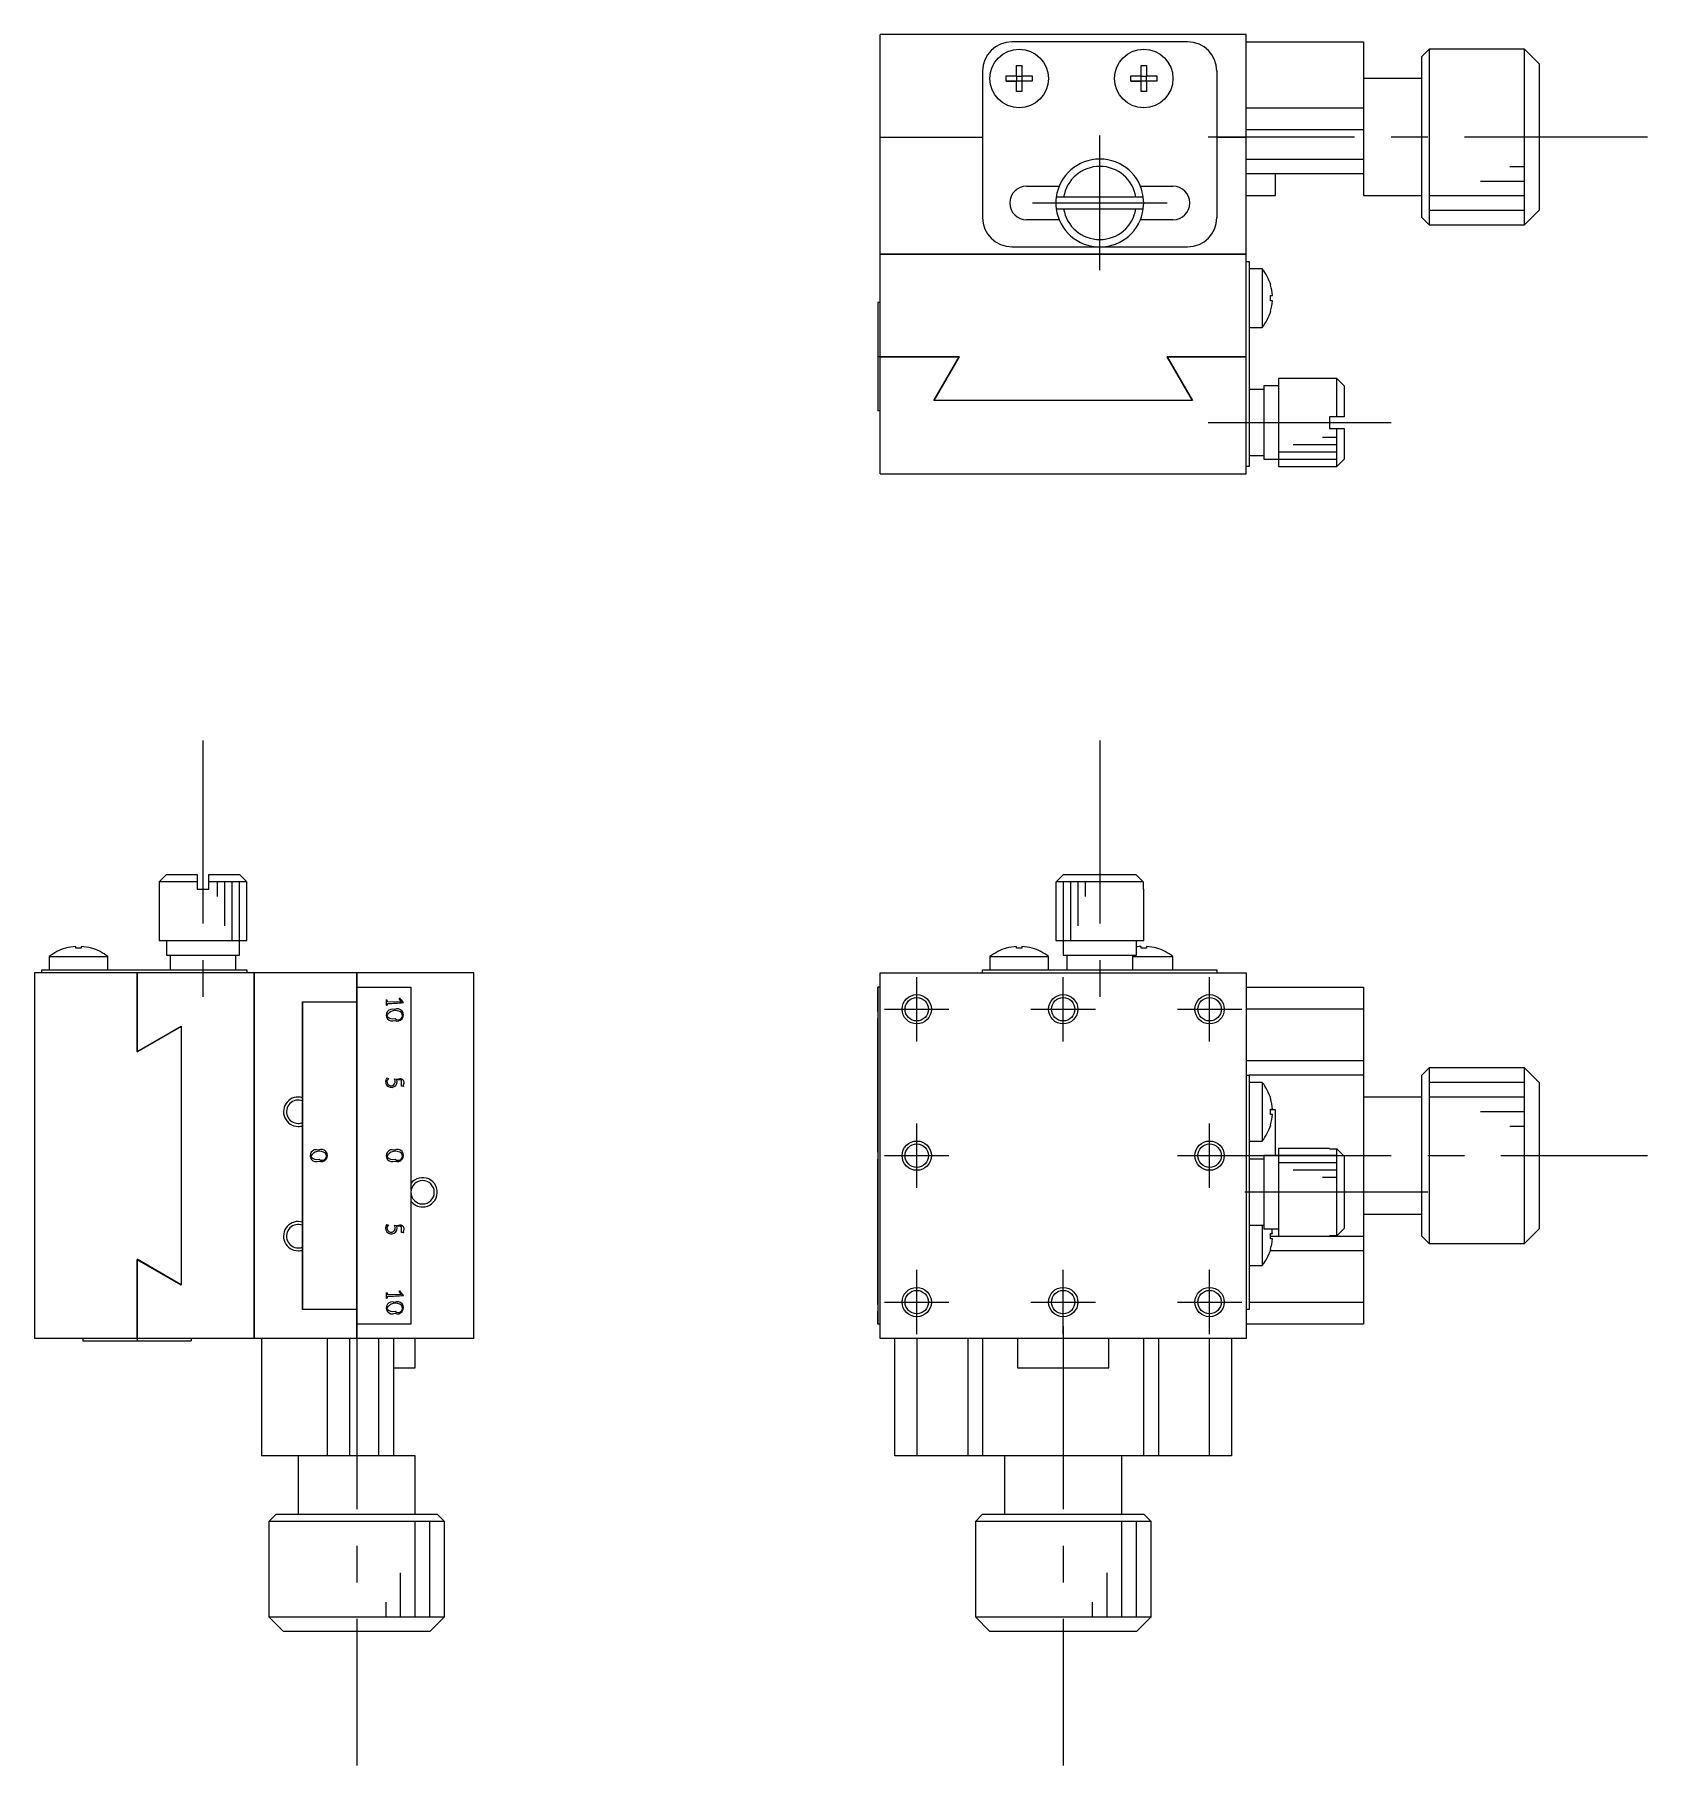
# Model space of a CAD drawing. Extents: x 68 to 353, y 5 to 211.
# Drawn here: x 119.9 to 230.1, y 93.1 to 211.3 of the extents above; entities that cross this region are included whole.
import ezdxf

# ---------------------------------------------------------------- set-up
doc = ezdxf.new("R2010")
doc.units = 0
doc.header["$LTSCALE"] = 10
doc.linetypes.add('CENTER', pattern=[2, 1.25, -0.25, 0.25, -0.25])
doc.layers.get('0').update_dxf_attribs({"linetype": 'CONTINUOUS'})
doc.layers.add('CENTER', color=1, linetype='CENTER')

msp = doc.modelspace()

# ---------------------------------------------------------------- linework, layer by layer
at = {"color": 7, "linetype": 'CONTINUOUS'}
for p, q in [((177.697183, 204.29035), (177.697183, 211.29035)), ((202.697184, 211.29035), (177.697183, 211.29035)), ((198.697183, 210.79035), (186.697183, 210.79035)), ((202.697184, 204.29035), (202.697184, 211.29035)), ((202.697184, 210.790352), (210.697184, 210.790352)), ((210.697184, 210.790352), (210.697184, 206.290351)), ((215.197184, 210.290351), (214.697184, 209.790351)), ((214.697184, 198.790351), (214.697184, 209.790351)), ((215.197184, 210.290351), (215.197184, 198.290351)), ((221.697184, 210.290351), (215.197184, 210.290351)), ((221.697184, 198.290351), (221.697184, 210.290351)), ((222.697184, 209.290351), (221.697184, 210.290351)), ((222.697184, 209.290351), (222.697184, 199.290351)), ((184.697183, 208.79035), (184.697183, 198.79035)), ((186.310822, 208.47035), (187.017183, 208.47035)), ((186.310822, 208.11035), (186.310822, 208.47035)), ((187.017183, 208.11035), (186.310822, 208.11035)), ((186.310822, 208.11035), (187.017183, 208.11035)), ((187.017183, 209.176712), (187.377183, 209.176712)), ((187.017183, 208.47035), (187.017183, 209.176712)), ((187.027555, 208.459978), (187.017183, 208.47035)), ((187.027555, 208.120722), (187.017183, 208.11035)), ((187.017183, 207.403989), (187.017183, 208.11035)), ((187.027555, 208.459978), (187.366811, 208.459978)), ((187.027555, 208.120722), (187.027555, 208.459978)), ((187.366811, 208.120722), (187.027555, 208.120722)), ((187.366811, 208.459978), (187.377183, 208.47035)), ((187.366811, 208.459978), (187.366811, 208.120722)), ((187.366811, 208.120722), (187.377183, 208.11035)), ((187.377183, 209.176712), (187.377183, 208.47035)), ((187.377183, 208.47035), (188.083545, 208.47035)), ((187.377183, 208.11035), (187.377183, 207.403989)), ((188.083545, 208.11035), (187.377183, 208.11035)), ((188.083545, 208.11035), (187.377183, 208.11035)), ((188.083545, 208.47035), (188.083545, 208.11035)), ((194.810822, 208.47035), (195.517183, 208.47035)), ((194.810822, 208.11035), (194.810822, 208.47035)), ((195.517183, 208.11035), (194.810822, 208.11035)), ((194.810822, 208.11035), (195.517183, 208.11035)), ((195.517183, 209.176712), (195.877183, 209.176712)), ((195.517183, 208.47035), (195.517183, 209.176712)), ((195.527555, 208.459978), (195.517183, 208.47035)), ((195.527555, 208.120722), (195.517183, 208.11035)), ((195.517183, 207.403989), (195.517183, 208.11035)), ((195.527555, 208.459978), (195.866811, 208.459978)), ((195.527555, 208.120722), (195.527555, 208.459978)), ((195.866811, 208.120722), (195.527555, 208.120722)), ((195.866811, 208.459978), (195.877183, 208.47035)), ((195.866811, 208.459978), (195.866811, 208.120722)), ((195.866811, 208.120722), (195.877183, 208.11035)), ((195.877183, 209.176712), (195.877183, 208.47035)), ((195.877183, 208.47035), (196.583545, 208.47035)), ((195.877183, 208.11035), (195.877183, 207.403989)), ((196.583545, 208.11035), (195.877183, 208.11035)), ((196.583545, 208.11035), (195.877183, 208.11035)), ((196.583545, 208.47035), (196.583545, 208.11035)), ((200.697183, 208.79035), (200.697183, 198.79035)), ((214.697184, 208.290351), (210.697184, 208.290351)), ((187.377183, 207.403989), (187.017183, 207.403989)), ((195.877183, 207.403989), (195.517183, 207.403989)), ((202.697184, 206.290351), (210.697184, 206.290351)), ((210.697184, 206.290351), (210.697184, 204.790351)), ((210.697184, 204.790351), (202.697184, 204.790351)), ((210.697184, 204.790351), (210.697184, 202.790352)), ((177.697182, 196.29035), (177.697182, 204.29035)), ((177.697182, 204.29035), (184.697183, 204.29035)), ((177.697183, 204.29035), (184.697183, 204.29035)), ((200.697183, 204.29035), (202.697182, 204.29035)), ((200.697183, 204.29035), (202.697184, 204.29035)), ((202.697182, 196.29035), (202.697182, 204.29035)), ((202.697184, 202.790352), (210.697184, 202.790352)), ((210.697184, 202.790352), (210.697184, 201.790352)), ((210.697184, 201.790352), (202.697184, 201.790352)), ((204.697184, 200.290351), (204.697184, 201.790352)), ((210.697184, 201.790352), (210.697184, 200.290351)), ((187.697183, 200.94035), (189.926352, 200.94035)), ((190.22939, 200.19035), (189.723968, 200.19035)), ((195.164975, 200.19035), (190.22939, 200.19035)), ((195.670396, 200.19035), (195.164975, 200.19035)), ((195.468012, 200.94035), (197.697183, 200.94035)), ((202.697184, 200.290351), (204.697184, 200.290351)), ((210.697184, 200.290351), (214.697184, 200.290351)), ((189.926352, 198.64035), (187.697183, 198.64035)), ((189.723968, 199.39035), (190.22939, 199.39035)), ((190.22939, 199.39035), (195.164975, 199.39035)), ((195.164975, 199.39035), (195.670396, 199.39035)), ((197.697183, 198.64035), (195.468012, 198.64035)), ((214.697184, 198.790351), (215.197184, 198.290351)), ((221.697184, 198.290351), (222.697184, 199.290351)), ((215.197184, 198.290351), (221.697184, 198.290351)), ((177.697181, 189.29035), (177.697181, 196.29035)), ((202.697182, 196.29035), (177.697181, 196.29035)), ((177.697182, 196.29035), (202.697182, 196.29035)), ((186.697183, 196.79035), (192.697182, 196.79035)), ((192.697182, 196.79035), (198.697183, 196.79035)), ((202.697182, 189.29035), (202.697182, 196.29035)), ((202.697181, 195.79035), (202.897181, 195.79035)), ((202.897181, 195.79035), (202.897181, 193.79035)), ((203.795181, 195.29035), (202.897182, 195.29035)), ((203.795181, 195.29035), (203.795181, 191.29035)), ((204.366704, 194.176712), (204.371326, 194.178966)), ((177.697181, 192.99035), (177.547181, 192.99035)), ((177.547181, 192.99035), (177.547181, 189.29035)), ((202.897181, 193.79035), (202.897181, 183.79035)), ((204.366704, 193.47035), (204.487041, 193.47035)), ((204.366704, 193.11035), (204.366704, 193.47035)), ((204.487041, 193.11035), (204.366704, 193.11035)), ((204.371326, 192.401734), (204.366704, 192.403989)), ((202.897182, 191.29035), (203.795181, 191.29035)), ((177.547181, 189.29035), (177.547181, 185.59035)), ((177.697181, 189.29035), (177.547181, 189.29035)), ((177.697181, 181.29035), (177.697181, 189.29035)), ((177.697181, 189.29035), (183.087181, 189.29035)), ((183.087181, 189.29035), (177.697181, 189.29035)), ((181.35513, 186.29035), (183.087181, 189.29035)), ((181.383996, 186.29035), (183.116047, 189.29035)), ((183.116047, 189.29035), (183.087181, 189.29035)), ((197.278312, 189.29035), (199.010362, 186.29035)), ((197.307181, 189.29035), (197.278312, 189.29035)), ((197.307181, 189.29035), (199.039232, 186.29035)), ((197.307181, 189.29035), (202.697181, 189.29035)), ((202.697182, 189.29035), (197.307181, 189.29035)), ((202.697181, 181.29035), (202.697181, 189.29035)), ((203.897182, 187.04035), (202.897182, 187.04035)), ((203.897182, 187.29035), (203.897182, 182.29035)), ((204.897182, 187.29035), (203.897182, 187.29035)), ((204.897182, 187.79035), (204.897182, 181.79035)), ((208.897182, 187.79035), (204.897182, 187.79035)), ((208.897182, 185.19035), (208.897182, 187.79035)), ((209.397182, 187.29035), (208.897182, 187.79035)), ((209.397182, 187.29035), (209.397182, 185.19035)), ((181.383996, 186.29035), (181.35513, 186.29035)), ((199.010362, 186.29035), (181.383996, 186.29035)), ((199.010362, 186.29035), (181.383996, 186.29035)), ((199.039232, 186.29035), (199.010362, 186.29035)), ((177.697181, 185.59035), (177.547181, 185.59035)), ((208.897182, 185.19035), (208.397182, 185.19035)), ((208.397182, 185.19035), (208.397182, 184.39035)), ((209.397182, 185.19035), (208.897182, 185.19035)), ((202.897181, 183.79035), (202.897181, 181.79035)), ((208.397182, 184.39035), (208.897182, 184.39035)), ((208.897182, 181.79035), (208.897182, 184.39035)), ((208.897182, 184.39035), (209.397182, 184.39035)), ((209.397182, 184.39035), (209.397182, 182.29035)), ((202.897182, 182.54035), (203.897182, 182.54035)), ((203.897182, 182.29035), (204.897182, 182.29035)), ((208.897182, 181.79035), (209.397182, 182.29035)), ((177.697181, 181.29035), (202.697181, 181.29035)), ((202.897181, 181.79035), (202.697181, 181.79035)), ((204.897182, 181.79035), (208.897182, 181.79035)), ((128.946979, 153.912185), (128.446979, 153.412185)), ((128.946979, 153.912185), (131.046979, 153.912185)), ((131.046979, 153.912185), (131.046979, 153.412185)), ((131.846979, 153.912185), (133.946979, 153.912185)), ((131.846979, 153.412185), (131.846979, 153.912185)), ((134.446979, 153.412185), (133.946979, 153.912185)), ((189.723968, 153.412185), (190.22939, 153.912185)), ((190.22939, 153.912185), (195.164975, 153.912185)), ((195.164975, 153.912185), (195.670396, 153.412185)), ((131.046979, 153.412185), (128.446979, 153.412185)), ((128.446979, 153.412185), (128.446979, 149.412185)), ((131.046979, 153.412185), (131.046979, 152.912185)), ((131.046979, 152.912185), (131.846979, 152.912185)), ((134.446979, 153.412185), (131.846979, 153.412185)), ((131.846979, 152.912185), (131.846979, 153.412185)), ((134.446979, 149.412185), (134.446979, 153.412185)), ((189.697182, 152.912185), (189.723968, 152.912185)), ((189.697182, 152.912185), (189.697182, 149.412185)), ((195.670396, 153.412185), (189.723968, 153.412185)), ((189.723968, 152.912185), (189.723968, 153.412185)), ((195.670396, 153.412185), (195.670396, 152.912185)), ((195.670396, 152.912185), (195.697182, 152.912185)), ((195.697182, 149.412185), (195.697182, 152.912185)), ((122.766979, 148.881706), (122.766979, 149.002044)), ((123.126979, 149.002044), (123.126979, 148.881706)), ((128.446979, 149.412185), (134.446979, 149.412185)), ((128.946979, 149.412185), (128.946979, 148.412185)), ((133.946979, 148.412185), (133.946979, 149.412185)), ((187.017183, 148.881706), (187.017183, 149.002044)), ((187.377183, 149.002044), (187.377183, 148.881706)), ((189.697182, 149.412185), (195.697182, 149.412185)), ((190.197182, 149.412185), (190.197182, 148.412185)), ((195.197182, 148.412185), (195.197182, 149.412185)), ((195.517183, 148.881706), (195.517183, 149.002044)), ((195.877183, 149.002044), (195.877183, 148.881706)), ((120.946979, 148.310184), (124.946979, 148.310184)), ((120.946979, 148.310184), (120.946979, 147.412185)), ((122.060618, 148.881706), (122.058363, 148.886329)), ((123.126979, 148.881706), (122.766979, 148.881706)), ((123.835595, 148.886329), (123.83334, 148.881706)), ((124.946979, 147.412185), (124.946979, 148.310184)), ((128.946979, 148.412185), (133.946979, 148.412185)), ((129.196979, 148.412185), (129.196979, 147.412185)), ((133.696979, 147.412185), (133.696979, 148.412185)), ((185.197183, 148.310184), (189.197183, 148.310184)), ((185.197183, 148.310184), (185.197183, 147.412185)), ((186.310822, 148.881706), (186.308567, 148.886329)), ((186.310822, 148.881706), (186.308567, 148.886329)), ((187.377183, 148.881706), (187.017183, 148.881706)), ((188.085799, 148.886329), (188.083545, 148.881706)), ((188.085799, 148.886329), (188.083545, 148.881706)), ((189.197183, 147.412185), (189.197183, 148.310184)), ((190.197182, 148.412185), (195.197182, 148.412185)), ((190.447182, 148.412185), (190.447182, 147.412185)), ((194.947182, 147.412185), (194.947182, 148.412185)), ((194.947182, 148.310184), (197.697183, 148.310184)), ((195.877183, 148.881706), (195.517183, 148.881706)), ((196.585799, 148.886329), (196.583545, 148.881706)), ((196.585799, 148.886329), (196.583545, 148.881706)), ((197.697183, 147.412185), (197.697183, 148.310184)), ((119.946979, 147.212188), (119.946979, 122.212187)), ((126.946979, 147.212188), (119.946979, 147.212188)), ((120.446979, 147.212184), (120.446979, 147.412184)), ((120.446979, 147.412184), (122.446979, 147.412184)), ((122.446979, 147.412184), (132.446979, 147.412184)), ((126.946979, 147.212188), (126.946979, 141.822184)), ((134.946979, 147.212184), (126.946979, 147.212184)), ((126.946979, 141.822184), (126.946979, 147.212184)), ((132.446979, 147.412184), (134.446979, 147.412184)), ((134.446979, 147.412184), (134.446979, 147.212184)), ((134.946979, 147.212185), (134.946979, 122.212184)), ((141.946979, 147.212185), (134.946979, 147.212185)), ((134.946979, 122.212184), (134.946979, 147.212184)), ((149.946979, 147.212185), (141.946979, 147.212185)), ((141.946979, 146.212185), (141.946979, 147.212185)), ((141.946979, 147.212185), (141.946979, 146.212185)), ((149.946979, 122.212185), (149.946979, 147.212185)), ((177.697181, 122.212185), (177.697181, 147.212185)), ((177.697181, 147.212185), (202.697181, 147.212185)), ((184.697183, 147.212184), (184.697183, 147.412184)), ((184.697183, 147.412184), (186.697183, 147.412184)), ((186.697183, 147.412184), (198.697183, 147.412184)), ((198.697183, 147.412184), (200.697183, 147.412184)), ((200.697183, 147.412184), (200.697183, 147.212184)), ((202.697181, 147.212185), (202.697181, 122.212185)), ((141.946979, 145.222185), (141.946979, 146.212185)), ((141.946979, 146.212185), (145.646979, 146.212185)), ((141.946979, 146.212185), (141.946979, 145.222185)), ((144.852132, 145.451542), (144.854037, 145.458936)), ((144.888428, 145.385896), (144.852132, 145.451542)), ((144.854037, 145.458936), (144.85975, 145.466778)), ((144.85975, 145.466778), (144.867255, 145.472827)), ((144.867255, 145.472827), (144.874537, 145.474843)), ((144.874537, 145.474843), (144.882644, 145.473312)), ((144.882644, 145.473312), (144.88904, 145.468719)), ((144.88904, 145.468719), (144.904298, 145.447279)), ((144.904298, 145.447279), (144.927098, 145.40835)), ((145.646979, 146.212185), (145.646979, 123.212185)), ((177.547181, 145.228391), (177.547181, 146.212185)), ((177.547181, 146.212185), (177.547181, 123.212185)), ((177.697181, 146.212185), (177.547181, 146.212185)), ((177.547181, 145.228391), (177.547181, 145.474843)), ((177.547181, 145.474843), (177.547181, 145.211681)), ((202.697184, 146.212187), (210.697184, 146.212187)), ((210.697184, 146.212187), (210.697184, 144.712187)), ((138.246979, 145.212185), (141.946979, 145.212185)), ((138.246979, 124.212185), (138.246979, 145.212185)), ((138.246979, 145.212185), (138.246979, 138.666123)), ((141.946979, 145.212185), (141.946979, 145.222185)), ((141.946979, 145.212185), (141.946979, 144.722185)), ((141.946979, 144.712185), (141.946979, 145.212185)), ((141.946979, 144.722185), (141.946979, 144.712185)), ((141.946979, 144.712185), (141.946979, 144.702185)), ((141.946979, 143.722185), (141.946979, 144.712185)), ((141.946979, 144.702185), (141.946979, 143.722185)), ((143.975657, 145.372678), (144.048249, 145.243626)), ((143.975657, 144.962222), (143.975657, 145.372678)), ((144.016523, 144.982838), (143.975657, 144.962222)), ((144.053729, 145.107314), (144.016523, 144.982838)), ((144.048249, 145.243626), (144.997315, 145.228391)), ((144.997315, 145.228391), (144.888428, 145.385896)), ((144.927098, 145.40835), (144.941301, 145.389501)), ((144.941301, 145.389501), (144.976112, 145.346942)), ((144.976112, 145.346942), (145.040633, 145.271471)), ((145.040633, 145.271471), (145.089623, 145.219429)), ((145.089623, 145.219429), (145.121886, 145.186942)), ((145.121886, 145.186942), (145.136225, 145.170138)), ((177.547181, 145.372678), (177.547181, 145.373573)), ((177.547181, 145.373573), (177.547181, 145.243626)), ((177.547181, 145.228391), (177.547181, 145.372678)), ((177.547181, 145.243626), (177.547181, 145.228391)), ((177.547181, 145.115471), (177.547181, 145.228391)), ((177.547181, 145.222185), (177.547181, 145.228391)), ((177.547181, 145.212185), (177.547181, 145.222185)), ((177.547181, 145.115471), (177.547181, 145.212185)), ((177.547181, 145.211681), (177.547181, 145.170138)), ((177.547181, 145.170138), (177.547181, 145.10772)), ((177.547181, 144.962222), (177.547181, 145.115471)), ((177.547181, 144.712185), (177.547181, 145.115471)), ((177.547181, 145.115462), (177.547181, 144.961647)), ((177.547181, 145.10772), (177.547181, 145.115462)), ((177.547181, 144.961647), (177.547181, 144.962222)), ((177.547181, 144.549974), (177.547181, 144.712185)), ((177.547181, 144.549633), (177.547181, 144.687987)), ((177.547181, 144.687987), (177.547181, 143.949526)), ((210.697184, 144.712187), (202.697184, 144.712187)), ((210.697184, 144.712187), (210.697184, 141.212186)), ((126.946979, 141.822184), (129.946979, 143.554235)), ((126.946979, 141.793317), (129.946979, 143.525368)), ((129.946979, 143.554235), (129.946979, 143.525368)), ((129.946979, 143.525368), (129.946979, 125.899001)), ((129.946979, 143.525368), (129.946979, 125.899001)), ((141.946979, 143.722185), (141.946979, 143.712185)), ((141.946979, 143.712185), (141.946979, 143.722185)), ((141.946979, 143.712185), (141.946979, 143.702185)), ((141.946979, 143.702185), (141.946979, 143.712185)), ((141.946979, 143.702185), (141.946979, 142.812185)), ((141.946979, 142.822185), (141.946979, 143.702185)), ((177.547181, 143.949526), (177.547181, 144.083296)), ((177.547181, 143.722185), (177.547181, 144.083243)), ((177.547181, 143.712185), (177.547181, 143.722185)), ((177.547181, 143.702185), (177.547181, 143.712185)), ((177.547181, 142.822185), (177.547181, 143.702185)), ((141.946979, 142.812185), (141.946979, 142.822185)), ((141.946979, 142.812185), (141.946979, 142.722185)), ((141.946979, 142.802185), (141.946979, 142.812185)), ((141.946979, 142.712185), (141.946979, 142.802185)), ((141.946979, 142.722185), (141.946979, 142.712185)), ((141.946979, 142.712185), (141.946979, 142.702185)), ((141.946979, 141.922185), (141.946979, 142.712185)), ((141.946979, 142.702185), (141.946979, 141.912185)), ((141.946979, 141.912185), (141.946979, 141.922185)), ((141.946979, 141.912185), (141.946979, 141.722185)), ((141.946979, 141.902185), (141.946979, 141.912185)), ((141.946979, 141.712185), (141.946979, 141.902185)), ((177.547181, 142.812185), (177.547181, 142.822185)), ((177.547181, 142.802185), (177.547181, 142.812185)), ((177.547181, 142.712185), (177.547181, 142.802185)), ((177.547181, 141.922185), (177.547181, 142.712185)), ((177.547181, 141.912185), (177.547181, 141.922185)), ((177.547181, 141.902185), (177.547181, 141.912185)), ((177.547181, 141.712185), (177.547181, 141.902185)), ((126.946979, 141.822184), (126.946979, 141.793317)), ((141.946979, 141.722185), (141.946979, 141.712185)), ((141.946979, 141.712185), (141.946979, 141.702185)), ((141.946979, 141.022185), (141.946979, 141.712185)), ((141.946979, 141.702185), (141.946979, 141.012185)), ((141.946979, 141.012185), (141.946979, 141.022185)), ((141.946979, 141.012185), (141.946979, 140.722185)), ((141.946979, 141.002185), (141.946979, 141.012185)), ((141.946979, 140.712185), (141.946979, 141.002185)), ((141.946979, 140.722185), (141.946979, 140.712185)), ((141.946979, 140.712185), (141.946979, 140.702185)), ((141.946979, 140.122185), (141.946979, 140.712185)), ((141.946979, 140.702185), (141.946979, 140.112185)), ((177.547181, 141.022185), (177.547181, 141.712185)), ((177.547181, 141.012185), (177.547181, 141.022185)), ((177.547181, 141.002185), (177.547181, 141.012185)), ((177.547181, 140.712185), (177.547181, 141.002185)), ((177.547181, 140.122185), (177.547181, 140.712185)), ((202.697184, 141.212186), (210.697184, 141.212186)), ((210.697184, 141.212186), (210.697184, 140.212186)), ((215.197184, 140.712187), (214.697184, 140.212187)), ((215.197184, 140.712187), (215.197184, 128.712187)), ((221.697184, 140.712187), (215.197184, 140.712187)), ((221.697184, 128.712187), (221.697184, 140.712187)), ((222.697184, 139.712187), (221.697184, 140.712187)), ((141.946979, 140.112185), (141.946979, 140.122185)), ((141.946979, 140.112185), (141.946979, 139.722185)), ((141.946979, 140.102185), (141.946979, 140.112185)), ((141.946979, 139.712185), (141.946979, 140.102185)), ((141.946979, 139.722185), (141.946979, 139.712185)), ((141.946979, 139.712185), (141.946979, 139.702185)), ((141.946979, 139.222185), (141.946979, 139.712185)), ((141.946979, 139.702185), (141.946979, 139.212185)), ((144.007603, 140.020896), (144.105605, 139.97925)), ((144.53488, 139.94161), (144.537569, 139.95326)), ((144.544739, 139.912932), (144.53488, 139.94161)), ((144.537569, 139.95326), (144.761645, 139.937535)), ((144.907729, 139.883603), (144.675582, 139.899895)), ((144.761645, 139.937535), (144.804634, 139.939747)), ((144.994675, 139.876542), (144.907729, 139.883603)), ((145.000367, 139.874764), (144.994675, 139.876542)), ((145.003591, 139.871792), (145.000367, 139.874764)), ((145.003588, 139.625478), (145.004314, 139.672326)), ((145.005605, 139.554301), (145.003588, 139.625478)), ((145.00695, 139.838552), (145.003591, 139.871792)), ((145.004314, 139.672326), (145.00649, 139.721849)), ((145.011654, 139.46394), (145.005605, 139.554301)), ((145.00649, 139.721849), (145.007675, 139.743947)), ((145.008069, 139.75488), (145.00695, 139.838552)), ((145.007675, 139.743947), (145.008069, 139.75488)), ((177.547181, 140.112185), (177.547181, 140.122185)), ((177.547181, 140.102185), (177.547181, 140.112185)), ((177.547181, 139.937535), (177.547181, 140.102185)), ((177.547181, 140.049152), (177.547181, 139.481864)), ((177.547181, 139.375217), (177.547181, 140.049152)), ((177.547181, 139.95326), (177.547181, 139.955949)), ((177.547181, 139.955949), (177.547181, 139.937535)), ((177.547181, 139.94161), (177.547181, 139.95326)), ((177.547181, 139.937538), (177.547181, 139.94161)), ((177.547181, 139.939747), (177.547181, 139.505165)), ((177.547181, 139.937535), (177.547181, 139.939747)), ((177.547181, 139.912932), (177.547181, 139.937538)), ((177.547181, 139.899895), (177.547181, 139.937535)), ((177.547181, 139.481864), (177.547181, 139.912932)), ((177.547181, 139.899895), (177.547181, 139.375217)), ((177.547181, 139.46394), (177.547181, 139.899895)), ((177.547181, 139.712185), (177.547181, 139.899895)), ((177.547181, 139.481864), (177.547181, 139.712185)), ((202.697181, 140.212184), (202.897181, 140.212184)), ((210.697184, 140.212186), (202.897181, 140.212185)), ((202.897181, 140.212184), (202.897181, 138.212184)), ((203.795181, 139.712184), (202.897182, 139.712184)), ((203.795181, 139.712184), (203.795181, 135.712184)), ((210.697184, 140.212186), (210.697184, 137.834687)), ((214.697184, 129.212187), (214.697184, 140.212187)), ((222.697184, 139.712187), (222.697184, 129.712187)), ((138.246979, 138.666123), (138.246979, 138.453804)), ((138.246979, 138.453804), (138.246979, 136.970564)), ((141.946979, 139.212185), (141.946979, 139.222185)), ((141.946979, 139.212185), (141.946979, 138.722185)), ((141.946979, 139.202185), (141.946979, 139.212185)), ((141.946979, 138.712185), (141.946979, 139.202185)), ((141.946979, 138.722185), (141.946979, 138.712185)), ((141.946979, 138.712185), (141.946979, 138.702185)), ((141.946979, 138.322185), (141.946979, 138.712185)), ((141.946979, 138.702185), (141.946979, 138.312185)), ((145.136225, 139.444224), (145.011654, 139.46394)), ((145.12547, 139.505165), (145.146979, 139.446912)), ((145.146979, 139.446912), (145.136225, 139.444224)), ((145.146979, 139.446912), (145.136225, 139.444224)), ((177.547181, 139.505165), (177.547181, 139.446912)), ((177.547181, 139.222185), (177.547181, 139.481864)), ((177.547181, 139.444224), (177.547181, 139.46394)), ((177.547181, 139.446912), (177.547181, 139.444224)), ((177.547181, 139.212185), (177.547181, 139.222185)), ((177.547181, 139.202185), (177.547181, 139.212185)), ((177.547181, 138.712185), (177.547181, 139.202185)), ((177.547181, 138.322185), (177.547181, 138.712185)), ((204.366704, 138.598545), (204.371326, 138.6008)), ((204.366704, 138.598545), (204.371326, 138.6008)), ((214.697184, 138.712187), (210.697184, 138.712187)), ((141.946979, 138.312185), (141.946979, 138.322185)), ((141.946979, 138.312185), (141.946979, 137.722185)), ((141.946979, 138.302185), (141.946979, 138.312185)), ((141.946979, 137.712185), (141.946979, 138.302185)), ((141.946979, 137.722185), (141.946979, 137.712185)), ((141.946979, 137.712185), (141.946979, 137.702185)), ((141.946979, 137.422185), (141.946979, 137.712185)), ((141.946979, 137.702185), (141.946979, 137.412185)), ((141.946979, 137.412185), (141.946979, 137.422185)), ((141.946979, 137.412185), (141.946979, 136.722185)), ((141.946979, 137.402185), (141.946979, 137.412185)), ((141.946979, 136.712185), (141.946979, 137.402185)), ((177.547181, 138.312185), (177.547181, 138.322185)), ((177.547181, 138.302185), (177.547181, 138.312185)), ((177.547181, 137.712185), (177.547181, 138.302185)), ((177.547181, 137.422185), (177.547181, 137.712185)), ((177.547181, 137.412185), (177.547181, 137.422185)), ((177.547181, 137.402185), (177.547181, 137.412185)), ((177.547181, 136.712185), (177.547181, 137.402185)), ((202.897181, 138.212184), (202.897181, 126.212184)), ((204.366704, 137.892184), (204.487041, 137.892184)), ((204.366704, 137.532184), (204.366704, 137.892184)), ((204.487041, 137.532184), (204.366704, 137.532184)), ((204.697184, 137.834687), (204.369186, 137.834687)), ((204.697184, 134.712185), (204.697184, 137.834687)), ((210.697184, 137.834687), (210.697184, 131.589687)), ((138.246979, 136.970564), (138.246979, 136.758245)), ((138.246979, 136.758245), (138.246979, 130.166123)), ((141.946979, 136.722185), (141.946979, 136.712185)), ((141.946979, 136.712185), (141.946979, 136.702185)), ((141.946979, 136.522185), (141.946979, 136.712185)), ((141.946979, 136.702185), (141.946979, 136.512185)), ((141.946979, 136.512185), (141.946979, 136.522185)), ((141.946979, 136.512185), (141.946979, 135.722185)), ((141.946979, 136.502185), (141.946979, 136.512185)), ((141.946979, 135.712185), (141.946979, 136.502185)), ((177.547181, 136.522185), (177.547181, 136.712185)), ((177.547181, 136.512185), (177.547181, 136.522185)), ((177.547181, 136.502185), (177.547181, 136.512185)), ((177.547181, 135.712185), (177.547181, 136.502185)), ((204.371326, 136.823568), (204.366704, 136.825822)), ((204.371326, 136.823568), (204.366704, 136.825822)), ((141.946979, 135.722185), (141.946979, 135.712185)), ((141.946979, 135.712185), (141.946979, 135.702185)), ((141.946979, 135.622185), (141.946979, 135.712185)), ((141.946979, 135.702185), (141.946979, 135.612185)), ((141.946979, 135.612185), (141.946979, 135.622185)), ((141.946979, 135.612185), (141.946979, 134.722185)), ((141.946979, 135.602185), (141.946979, 135.612185)), ((141.946979, 134.722185), (141.946979, 135.602185)), ((177.547181, 135.622185), (177.547181, 135.712185)), ((177.547181, 135.612185), (177.547181, 135.622185)), ((177.547181, 135.602185), (177.547181, 135.612185)), ((177.547181, 134.943402), (177.547181, 135.602185)), ((177.547181, 134.943061), (177.547181, 135.081415)), ((177.547181, 135.081415), (177.547181, 134.342954)), ((202.897182, 135.712184), (203.795181, 135.712184)), ((204.897182, 135.212185), (204.897182, 129.212185)), ((208.397182, 135.212185), (204.897182, 135.212185)), ((208.397182, 135.212185), (208.397182, 135.185398)), ((208.397182, 135.185398), (208.897182, 135.185398)), ((208.897182, 129.238971), (208.897182, 135.185398)), ((208.897182, 135.185398), (209.397182, 134.679977)), ((141.946979, 134.722185), (141.946979, 134.712185)), ((141.946979, 134.712185), (141.946979, 134.722185)), ((141.946979, 134.712185), (141.946979, 134.702185)), ((141.946979, 134.702185), (141.946979, 134.712185)), ((141.946979, 134.702185), (141.946979, 133.812185)), ((141.946979, 133.822185), (141.946979, 134.702185)), ((141.946979, 133.812185), (141.946979, 133.822185)), ((141.946979, 133.812185), (141.946979, 133.722185)), ((141.946979, 133.802185), (141.946979, 133.812185)), ((141.946979, 133.712185), (141.946979, 133.802185)), ((141.946979, 133.722185), (141.946979, 133.712185)), ((141.946979, 133.712185), (141.946979, 133.702185)), ((141.946979, 132.922185), (141.946979, 133.712185)), ((141.946979, 133.702185), (141.946979, 132.912185)), ((177.547181, 133.822185), (177.547181, 134.476671)), ((177.547181, 134.342954), (177.547181, 134.476604)), ((177.547181, 133.812185), (177.547181, 133.822185)), ((177.547181, 133.802185), (177.547181, 133.812185)), ((177.547181, 133.712185), (177.547181, 133.802185)), ((177.547181, 132.922185), (177.547181, 133.712185)), ((203.897182, 134.462185), (202.897182, 134.462185)), ((203.897182, 134.712185), (203.897182, 129.712185)), ((204.897182, 134.712185), (203.897182, 134.712185)), ((209.397182, 134.679977), (209.397182, 129.744392)), ((141.946979, 132.912185), (141.946979, 132.922185)), ((141.946979, 132.912185), (141.946979, 132.722185)), ((141.946979, 132.902185), (141.946979, 132.912185)), ((141.946979, 132.712185), (141.946979, 132.902185)), ((141.946979, 132.722185), (141.946979, 132.712185)), ((141.946979, 132.712185), (141.946979, 132.702185)), ((141.946979, 132.022185), (141.946979, 132.712185)), ((141.946979, 132.702185), (141.946979, 132.012185)), ((177.547181, 132.912185), (177.547181, 132.922185)), ((177.547181, 132.902185), (177.547181, 132.912185)), ((177.547181, 132.712185), (177.547181, 132.902185)), ((177.547181, 132.022185), (177.547181, 132.712185)), ((141.946979, 132.012185), (141.946979, 132.022185)), ((141.946979, 132.012185), (141.946979, 131.722185)), ((141.946979, 132.002185), (141.946979, 132.012185)), ((141.946979, 131.712185), (141.946979, 132.002185)), ((141.946979, 131.722185), (141.946979, 131.712185)), ((141.946979, 131.712185), (141.946979, 131.702185)), ((141.946979, 131.122185), (141.946979, 131.712185)), ((141.946979, 131.702185), (141.946979, 131.112185)), ((177.547181, 132.012185), (177.547181, 132.022185)), ((177.547181, 132.002185), (177.547181, 132.012185)), ((177.547181, 131.712185), (177.547181, 132.002185)), ((177.547181, 131.122185), (177.547181, 131.712185)), ((210.697184, 131.589687), (210.697184, 129.212188)), ((138.246979, 130.166123), (138.246979, 129.953804)), ((141.946979, 131.112185), (141.946979, 131.122185)), ((141.946979, 131.112185), (141.946979, 130.722185)), ((141.946979, 131.102185), (141.946979, 131.112185)), ((141.946979, 130.712185), (141.946979, 131.102185)), ((141.946979, 130.722185), (141.946979, 130.712185)), ((141.946979, 130.712185), (141.946979, 130.702185)), ((141.946979, 130.222185), (141.946979, 130.712185)), ((141.946979, 130.702185), (141.946979, 130.212185)), ((141.946979, 130.212185), (141.946979, 130.222185)), ((141.946979, 130.212185), (141.946979, 129.722185)), ((141.946979, 130.202185), (141.946979, 130.212185)), ((141.946979, 129.712185), (141.946979, 130.202185)), ((177.547181, 131.112185), (177.547181, 131.122185)), ((177.547181, 131.102185), (177.547181, 131.112185)), ((177.547181, 130.712185), (177.547181, 131.102185)), ((177.547181, 130.222185), (177.547181, 130.712185)), ((177.547181, 130.212185), (177.547181, 130.222185)), ((177.547181, 130.202185), (177.547181, 130.212185)), ((177.547181, 129.937535), (177.547181, 130.202185)), ((210.697184, 130.712187), (214.697184, 130.712187)), ((138.246979, 129.953804), (138.246979, 128.470564)), ((141.946979, 129.722185), (141.946979, 129.712185)), ((141.946979, 129.712185), (141.946979, 129.702185)), ((141.946979, 129.322185), (141.946979, 129.712185)), ((141.946979, 129.702185), (141.946979, 129.312185)), ((141.946979, 129.312185), (141.946979, 129.322185)), ((141.946979, 129.312185), (141.946979, 128.722185)), ((141.946979, 129.302185), (141.946979, 129.312185)), ((141.946979, 128.712185), (141.946979, 129.302185)), ((144.007603, 130.020896), (144.105605, 129.97925)), ((144.53488, 129.94161), (144.537569, 129.95326)), ((144.544739, 129.912932), (144.53488, 129.94161)), ((144.537569, 129.95326), (144.761645, 129.937535)), ((144.907729, 129.883603), (144.675582, 129.899895)), ((144.761645, 129.937535), (144.804634, 129.939747)), ((144.994675, 129.876542), (144.907729, 129.883603)), ((145.000367, 129.874764), (144.994675, 129.876542)), ((145.003591, 129.871792), (145.000367, 129.874764)), ((145.003588, 129.625478), (145.004314, 129.672326)), ((145.005605, 129.554301), (145.003588, 129.625478)), ((145.00695, 129.838552), (145.003591, 129.871792)), ((145.004314, 129.672326), (145.00649, 129.721849)), ((145.011654, 129.46394), (145.005605, 129.554301)), ((145.00649, 129.721849), (145.007675, 129.743947)), ((145.008069, 129.75488), (145.00695, 129.838552)), ((145.007675, 129.743947), (145.008069, 129.75488)), ((145.136225, 129.444224), (145.011654, 129.46394)), ((145.12547, 129.505165), (145.146979, 129.446912)), ((145.146979, 129.446912), (145.136225, 129.444224)), ((145.146979, 129.446912), (145.136225, 129.444224)), ((177.547181, 130.049152), (177.547181, 129.481864)), ((177.547181, 129.375217), (177.547181, 130.049152)), ((177.547181, 129.95326), (177.547181, 129.955949)), ((177.547181, 129.955949), (177.547181, 129.937535)), ((177.547181, 129.94161), (177.547181, 129.95326)), ((177.547181, 129.937538), (177.547181, 129.94161)), ((177.547181, 129.939747), (177.547181, 129.505165)), ((177.547181, 129.937535), (177.547181, 129.939747)), ((177.547181, 129.912932), (177.547181, 129.937538)), ((177.547181, 129.899895), (177.547181, 129.937535)), ((177.547181, 129.481864), (177.547181, 129.912932)), ((177.547181, 129.712185), (177.547181, 129.899895)), ((177.547181, 129.899895), (177.547181, 129.375217)), ((177.547181, 129.46394), (177.547181, 129.899895)), ((177.547181, 129.481864), (177.547181, 129.712185)), ((177.547181, 129.505165), (177.547181, 129.446912)), ((177.547181, 129.322185), (177.547181, 129.481864)), ((177.547181, 129.444224), (177.547181, 129.46394)), ((177.547181, 129.446912), (177.547181, 129.444224)), ((177.547181, 129.312185), (177.547181, 129.322185)), ((177.547181, 129.302185), (177.547181, 129.312185)), ((177.547181, 128.712185), (177.547181, 129.302185)), ((202.897182, 129.962185), (203.897182, 129.962185)), ((203.795181, 129.962185), (203.795181, 127.212184)), ((203.897182, 129.712185), (204.897182, 129.712185)), ((204.366704, 129.392184), (204.487041, 129.392184)), ((204.366704, 129.032184), (204.366704, 129.392184)), ((204.487041, 129.032184), (204.366704, 129.032184)), ((204.371326, 129.212188), (204.897182, 129.212186)), ((204.897182, 129.212185), (208.397182, 129.212185)), ((208.397182, 129.238971), (208.397182, 129.212185)), ((208.897182, 129.238971), (208.397182, 129.238971)), ((208.397182, 129.212188), (210.697184, 129.212188)), ((209.397182, 129.744392), (208.897182, 129.238971)), ((210.697184, 129.212188), (210.697184, 128.212188)), ((214.697184, 129.212187), (215.197184, 128.712187)), ((221.697184, 128.712187), (222.697184, 129.712187)), ((138.246979, 128.470564), (138.246979, 128.258245)), ((138.246979, 128.258245), (138.246979, 124.212185)), ((141.946979, 128.722185), (141.946979, 128.712185)), ((141.946979, 128.712185), (141.946979, 128.702185)), ((141.946979, 128.422185), (141.946979, 128.712185)), ((141.946979, 128.702185), (141.946979, 128.412185)), ((141.946979, 128.412185), (141.946979, 128.422185)), ((141.946979, 128.412185), (141.946979, 127.722185)), ((141.946979, 128.402185), (141.946979, 128.412185)), ((141.946979, 127.712185), (141.946979, 128.402185)), ((141.946979, 127.722185), (141.946979, 127.712185)), ((141.946979, 127.712185), (141.946979, 127.702185)), ((141.946979, 127.522185), (141.946979, 127.712185)), ((141.946979, 127.702185), (141.946979, 127.512185)), ((177.547181, 128.422185), (177.547181, 128.712185)), ((177.547181, 128.412185), (177.547181, 128.422185)), ((177.547181, 128.402185), (177.547181, 128.412185)), ((177.547181, 127.712185), (177.547181, 128.402185)), ((177.547181, 127.522185), (177.547181, 127.712185)), ((210.697184, 128.212188), (204.33692, 128.212188)), ((204.371326, 128.323568), (204.366704, 128.325822)), ((204.371326, 128.323568), (204.366704, 128.325822)), ((210.697184, 128.212188), (210.697184, 124.712187)), ((215.197184, 128.712187), (221.697184, 128.712187)), ((129.946979, 125.899001), (126.946979, 127.631052)), ((126.946979, 127.631052), (126.946979, 127.602184)), ((126.946979, 122.212184), (126.946979, 127.602184)), ((129.946979, 125.870133), (126.946979, 127.602184)), ((126.946979, 127.602184), (126.946979, 122.212187)), ((141.946979, 127.512185), (141.946979, 127.522185)), ((141.946979, 127.512185), (141.946979, 126.722185)), ((141.946979, 127.502185), (141.946979, 127.512185)), ((141.946979, 126.712185), (141.946979, 127.502185)), ((141.946979, 126.722185), (141.946979, 126.712185)), ((141.946979, 126.712185), (141.946979, 126.702185)), ((141.946979, 126.622185), (141.946979, 126.712185)), ((141.946979, 126.702185), (141.946979, 126.612185)), ((141.946979, 126.612185), (141.946979, 126.622185)), ((141.946979, 126.612185), (141.946979, 125.722185)), ((141.946979, 126.602185), (141.946979, 126.612185)), ((141.946979, 125.722185), (141.946979, 126.602185)), ((177.547181, 127.512185), (177.547181, 127.522185)), ((177.547181, 127.502185), (177.547181, 127.512185)), ((177.547181, 126.712185), (177.547181, 127.502185)), ((177.547181, 126.622185), (177.547181, 126.712185)), ((177.547181, 126.612185), (177.547181, 126.622185)), ((177.547181, 126.602185), (177.547181, 126.612185)), ((177.547181, 125.722185), (177.547181, 126.602185)), ((202.897182, 127.212184), (203.795181, 127.212184)), ((129.946979, 125.899001), (129.946979, 125.870133)), ((141.946979, 125.722185), (141.946979, 125.712185)), ((141.946979, 125.712185), (141.946979, 125.722185)), ((141.946979, 125.712185), (141.946979, 125.702185)), ((141.946979, 125.702185), (141.946979, 125.712185)), ((141.946979, 125.702185), (141.946979, 124.722185)), ((141.946979, 124.712185), (141.946979, 125.702185)), ((143.975657, 125.372678), (144.048249, 125.243626)), ((143.975657, 124.962222), (143.975657, 125.372678)), ((144.852132, 125.451542), (144.854037, 125.458936)), ((144.888428, 125.385896), (144.852132, 125.451542)), ((144.854037, 125.458936), (144.85975, 125.466778)), ((144.85975, 125.466778), (144.867255, 125.472827)), ((144.867255, 125.472827), (144.874537, 125.474843)), ((144.874537, 125.474843), (144.882644, 125.473312)), ((144.882644, 125.473312), (144.88904, 125.468719)), ((144.997315, 125.228391), (144.888428, 125.385896)), ((144.88904, 125.468719), (144.904298, 125.447279)), ((144.904298, 125.447279), (144.927098, 125.40835)), ((144.927098, 125.40835), (144.941301, 125.389501)), ((144.941301, 125.389501), (144.976112, 125.346942)), ((144.976112, 125.346942), (145.040633, 125.271471)), ((177.547181, 125.712185), (177.547181, 125.722185)), ((177.547181, 125.702185), (177.547181, 125.712185)), ((177.547181, 125.228391), (177.547181, 125.702185)), ((177.547181, 125.228391), (177.547181, 125.474843)), ((177.547181, 125.474843), (177.547181, 125.170138)), ((177.547181, 125.372678), (177.547181, 125.373573)), ((177.547181, 125.373573), (177.547181, 125.243626)), ((177.547181, 125.228391), (177.547181, 125.372678)), ((202.897181, 126.212184), (202.897181, 124.212184)), ((141.946979, 124.212185), (138.246979, 124.212185)), ((141.946979, 124.722185), (141.946979, 124.712185)), ((141.946979, 124.712185), (141.946979, 124.702185)), ((141.946979, 124.212185), (141.946979, 124.712185)), ((141.946979, 124.702185), (141.946979, 124.212185)), ((141.946979, 124.202185), (141.946979, 124.212185)), ((141.946979, 123.212185), (141.946979, 124.202185)), ((141.946979, 124.202185), (141.946979, 123.212185)), ((144.016523, 124.982838), (143.975657, 124.962222)), ((144.053729, 125.107314), (144.016523, 124.982838)), ((144.048249, 125.243626), (144.997315, 125.228391)), ((145.040633, 125.271471), (145.089623, 125.219429)), ((145.089623, 125.219429), (145.121886, 125.186942)), ((145.121886, 125.186942), (145.136225, 125.170138)), ((177.547181, 125.243626), (177.547181, 125.228391)), ((177.547181, 125.115471), (177.547181, 125.228391)), ((177.547181, 125.115471), (177.547181, 125.228391)), ((177.547181, 125.170138), (177.547181, 125.10772)), ((177.547181, 124.962222), (177.547181, 125.115471)), ((177.547181, 124.712185), (177.547181, 125.115471)), ((177.547181, 125.115462), (177.547181, 124.961647)), ((177.547181, 125.10772), (177.547181, 125.115462)), ((177.547181, 124.961647), (177.547181, 124.962222)), ((177.547181, 124.549974), (177.547181, 124.712185)), ((177.547181, 124.550002), (177.547181, 124.687987)), ((177.547181, 124.687987), (177.547181, 124.213975)), ((177.547181, 124.213975), (177.547181, 123.949526)), ((202.897181, 124.212184), (202.697181, 124.212184)), ((202.897181, 124.712187), (210.697184, 124.712187)), ((210.697184, 124.712187), (210.697184, 123.212187)), ((145.646979, 123.212185), (141.946979, 123.212185)), ((141.946979, 122.212185), (141.946979, 123.212185)), ((141.946979, 123.212185), (141.946979, 122.212184)), ((177.547181, 123.949526), (177.547181, 124.083296)), ((177.547181, 123.212185), (177.547181, 124.083243)), ((177.697181, 123.212185), (177.547181, 123.212185)), ((210.697184, 123.212187), (202.697184, 123.212187)), ((126.946979, 122.212187), (119.946979, 122.212187)), ((123.246979, 122.212184), (123.246979, 122.062184)), ((123.246979, 122.062184), (126.946979, 122.062184)), ((126.946979, 122.212184), (126.946979, 122.062184)), ((134.946979, 122.212184), (126.946979, 122.212184)), ((126.946979, 122.062184), (130.646979, 122.062184)), ((130.646979, 122.212184), (130.646979, 122.062184)), ((141.946979, 122.212184), (134.946979, 122.212184)), ((135.446977, 122.212184), (135.446977, 114.212184)), ((139.946978, 114.212184), (139.946978, 122.212184)), ((141.446978, 122.212184), (141.446978, 114.212184)), ((149.946979, 122.212185), (141.946979, 122.212185)), ((143.446977, 114.212184), (143.446977, 122.212184)), ((144.446977, 122.212184), (144.446977, 114.212184)), ((145.946978, 120.212184), (145.946978, 122.212184)), ((202.697181, 122.212185), (177.697181, 122.212185)), ((178.697181, 114.212184), (178.697181, 122.212184)), ((180.197181, 122.212184), (180.197181, 114.212184)), ((183.697182, 114.212184), (183.697182, 122.212184)), ((184.697182, 122.212184), (184.697182, 114.212184)), ((187.074681, 122.212184), (187.074681, 120.212184)), ((193.319681, 120.212184), (193.319681, 122.212184)), ((195.69718, 114.212184), (195.69718, 122.212184)), ((196.69718, 122.212184), (196.69718, 114.212184)), ((200.197181, 114.212184), (200.197181, 122.212184)), ((201.697181, 122.212184), (201.697181, 114.212184)), ((144.446977, 120.212184), (145.946978, 120.212184)), ((187.074681, 120.212184), (193.319681, 120.212184)), ((139.946978, 114.212184), (135.446977, 114.212184)), ((137.946978, 114.212184), (137.946978, 110.212184)), ((141.446978, 114.212184), (139.946978, 114.212184)), ((143.446977, 114.212184), (141.446978, 114.212184)), ((144.446977, 114.212184), (143.446977, 114.212184)), ((145.946978, 114.212184), (144.446977, 114.212184)), ((145.946978, 110.212184), (145.946978, 114.212184)), ((180.197181, 114.212184), (178.697181, 114.212184)), ((183.697182, 114.212184), (180.197181, 114.212184)), ((184.697182, 114.212184), (183.697182, 114.212184)), ((187.074681, 114.212184), (184.697182, 114.212184)), ((186.197181, 114.212184), (186.197181, 110.212184)), ((193.319681, 114.212184), (187.074681, 114.212184)), ((195.69718, 114.212184), (193.319681, 114.212184)), ((194.197181, 110.212184), (194.197181, 114.212184)), ((196.69718, 114.212184), (195.69718, 114.212184)), ((200.197181, 114.212184), (196.69718, 114.212184)), ((201.697181, 114.212184), (200.197181, 114.212184)), ((136.446978, 110.212184), (135.946978, 109.712184)), ((136.446978, 110.212184), (147.446978, 110.212184)), ((147.946978, 109.712184), (147.446978, 110.212184)), ((184.697181, 110.212184), (184.197181, 109.712184)), ((184.697181, 110.212184), (195.697181, 110.212184)), ((196.197181, 109.712184), (195.697181, 110.212184)), ((147.946978, 109.712184), (135.946978, 109.712184)), ((135.946978, 109.712184), (135.946978, 103.212184)), ((147.946978, 103.212184), (147.946978, 109.712184)), ((196.197181, 109.712184), (184.197181, 109.712184)), ((184.197181, 109.712184), (184.197181, 103.212184)), ((196.197181, 103.212184), (196.197181, 109.712184)), ((135.946978, 103.212184), (147.946978, 103.212184)), ((135.946978, 103.212184), (136.946978, 102.212184)), ((146.946978, 102.212184), (147.946978, 103.212184)), ((184.197181, 103.212184), (196.197181, 103.212184)), ((184.197181, 103.212184), (185.197181, 102.212184)), ((195.197181, 102.212184), (196.197181, 103.212184)), ((146.946978, 102.212184), (136.946978, 102.212184)), ((195.197181, 102.212184), (185.197181, 102.212184))]:
    msp.add_line(p, q, dxfattribs=at)
at = {"color": 3, "linetype": 'CONTINUOUS'}
for p, q in [((220.697184, 202.290351), (221.697184, 202.290351)), ((218.697184, 201.290351), (221.697184, 201.290351)), ((215.197184, 200.290351), (221.697184, 200.290351)), ((215.197184, 199.290351), (221.697184, 199.290351)), ((205.897182, 183.29035), (208.897182, 183.29035)), ((207.897182, 183.79035), (208.897182, 183.79035)), ((204.897182, 182.79035), (208.897182, 182.79035)), ((204.897182, 182.29035), (208.897182, 182.29035)), ((132.446979, 152.412185), (132.446979, 153.412185)), ((132.946979, 150.412185), (132.946979, 153.412185)), ((133.446979, 149.412185), (133.446979, 153.412185)), ((133.946979, 149.412185), (133.946979, 153.412185)), ((190.197182, 153.412185), (190.197182, 149.412185)), ((190.697182, 153.412185), (190.697182, 149.412185)), ((191.197182, 153.412185), (191.197182, 150.412185)), ((191.697182, 153.412185), (191.697182, 152.412185)), ((221.697184, 139.712187), (215.197184, 139.712187)), ((221.697184, 138.712187), (215.197184, 138.712187)), ((221.697184, 137.712187), (218.697184, 137.712187)), ((221.697184, 136.712187), (220.697184, 136.712187)), ((208.897182, 134.712185), (204.897182, 134.712185)), ((208.897182, 134.212185), (204.897182, 134.212185)), ((208.897182, 133.712185), (205.897182, 133.712185)), ((208.897182, 133.212185), (207.897182, 133.212185)), ((145.946978, 103.212184), (145.946978, 109.712184)), ((146.946978, 103.212184), (146.946978, 109.712184)), ((194.197181, 103.212184), (194.197181, 109.712184)), ((195.197181, 103.212184), (195.197181, 109.712184)), ((144.946978, 103.212184), (144.946978, 106.212184)), ((193.197181, 103.212184), (193.197181, 106.212184)), ((143.946978, 103.212184), (143.946978, 104.212184)), ((192.197181, 103.212184), (192.197181, 104.212184))]:
    msp.add_line(p, q, dxfattribs=at)
at = {"color": 7, "linetype": 'CONTINUOUS'}
for centre, radius in [((187.197183, 208.29035), 2), ((195.697183, 208.29035), 2), ((180.197181, 144.712185), 0.8), ((190.197181, 144.712185), 0.8), ((200.197181, 144.712185), 0.8), ((180.197181, 134.712185), 0.8), ((200.197181, 134.712185), 0.8), ((180.197181, 124.712185), 0.8), ((190.197181, 124.712185), 0.8), ((200.197181, 124.712185), 0.8)]:
    msp.add_circle(centre, radius, dxfattribs=at)
at = {"color": 3, "linetype": 'CONTINUOUS'}
for centre in [(180.197181, 144.712185), (190.197181, 144.712185), (200.197181, 144.712185), (180.197181, 134.712185), (200.197181, 134.712185), (180.197181, 124.712185), (190.197181, 124.712185), (200.197181, 124.712185)]:
    msp.add_circle(centre, 1, dxfattribs=at)
at = {"color": 7, "linetype": 'CONTINUOUS'}
for centre, radius, start, end in [((186.697183, 208.79035), 2, 90, 180), ((198.697183, 208.79035), 2, 0, 90), ((192.697182, 199.79035), 3, 7.662256, 172.337744), ((192.697182, 199.79035), 2.5, 9.206896, 170.793104), ((187.697183, 199.79035), 1.15, 90, 270), ((192.697182, 199.79035), 3, 172.337744, 187.662256), ((192.697182, 199.79035), 3, 352.337744, 7.662256), ((197.697183, 199.79035), 1.15, 270, 90), ((186.697183, 198.79035), 2, 180, 270), ((192.697182, 199.79035), 3, 187.662256, 352.337744), ((192.697182, 199.79035), 2.5, 189.206896, 350.793104), ((198.697183, 198.79035), 2, 270, 0), ((201.297182, 193.29035), 3.2, 16.122533, 38.682187), ((201.297182, 193.29035), 3.194933, 3.229709, 16.106712), ((201.297182, 193.29035), 3.194933, 343.893288, 356.770291), ((201.297182, 193.29035), 3.2, 321.317813, 343.877467), ((122.946979, 145.812185), 3.194933, 93.229709, 106.106712), ((122.946979, 145.812185), 3.194933, 73.893288, 86.770291), ((187.197183, 145.812185), 3.194933, 93.229709, 106.106712), ((187.197183, 145.812185), 3.194933, 73.893288, 86.770291), ((195.697183, 145.812185), 3.194933, 93.229709, 99.003691), ((195.697183, 145.812185), 3.194933, 73.893288, 86.770291), ((122.946979, 145.812185), 3.2, 106.122533, 128.682187), ((122.946979, 145.812185), 3.2, 51.317813, 73.877467), ((187.197183, 145.812185), 3.2, 106.122533, 128.682187), ((187.197183, 145.812185), 3.2, 51.317813, 73.877467), ((195.697183, 145.812185), 3.2, 51.317813, 73.877467), ((144.362007, 144.314864), 0.406111, 66.74739052, 295.89432268), ((144.594292, 143.967795), 0.66095, 51.23715539, 154.70416265), ((144.427733, 144.664821), 0.598058, 223.88842028, 283.65673776), ((143.776234, 159.246177), 14.141586, 271.12436745, 275.51864436), ((144.722371, 144.323173), 0.416059, 243.90465586, 118.73705734), ((144.776011, 144.297176), 0.297428, 225.87593692, 38.70656175), ((144.306411, 139.766181), 0.39264, 139.55452579, 19.91047184), ((144.298192, 139.767441), 0.286274, 132.27869049, 30.5454883), ((144.91466, 139.685253), 0.27726, 319.493776, 113.380403), ((201.297182, 137.712184), 3.2, 16.122533, 38.682187), ((137.946979, 137.712184), 0.8, 67.975687, 270), ((201.297182, 137.712184), 3.194933, 3.229709, 16.106712), ((201.297182, 137.712184), 3.194933, 343.893288, 356.770291), ((137.946979, 137.712184), 0.8, 270, 292.024313), ((201.297182, 137.712184), 3.2, 321.317813, 343.877467), ((139.166488, 134.708291), 0.406111, 66.74739231, 295.89432447), ((139.398773, 134.361223), 0.66095, 51.23715539, 154.70416265), ((139.526852, 134.716601), 0.416058, 243.90465765, 118.73705912), ((139.580492, 134.690604), 0.297428, 225.87593692, 38.70656175), ((144.362007, 134.708291), 0.406111, 66.74739231, 295.89432447), ((144.594292, 134.361223), 0.66095, 51.23715539, 154.70416265), ((144.722371, 134.716601), 0.416058, 243.90465765, 118.73705912), ((144.776011, 134.690604), 0.297428, 225.87593692, 38.70656175), ((139.232214, 135.058249), 0.598058, 223.88842028, 283.65673776), ((144.427733, 135.058249), 0.598058, 223.88842028, 283.65673776), ((146.446979, 132.212185), 0.8, 180, 90), ((146.446979, 132.212185), 0.8, 90, 180), ((137.946979, 129.212184), 0.8, 67.975687, 270), ((144.306411, 129.766181), 0.39264, 139.55452579, 19.91047184), ((144.298192, 129.767441), 0.286274, 132.27869049, 30.5454883), ((144.91466, 129.685253), 0.27726, 319.493776, 113.380403), ((201.297182, 129.212184), 3.194933, 343.893288, 356.770291), ((201.297182, 129.212184), 3.194933, 3.229709, 9.003691), ((137.946979, 129.212184), 0.8, 270, 292.024313), ((201.297182, 129.212184), 3.2, 321.317813, 343.877467), ((144.362007, 124.314864), 0.406111, 66.74739052, 295.89432268), ((144.594292, 123.967795), 0.66095, 51.23715539, 154.70416265), ((144.427733, 124.664821), 0.598058, 223.88842028, 283.65673776), ((143.776234, 139.246177), 14.141586, 271.12436745, 275.51864436), ((144.722371, 124.323173), 0.416059, 243.90465586, 118.73705734), ((144.776011, 124.297176), 0.297428, 225.87593692, 38.70656175)]:
    msp.add_arc(centre, radius, start, end, dxfattribs=at)
at = {"color": 3, "linetype": 'CONTINUOUS'}
for centre, start, end in [((137.946979, 137.712184), 72.542397, 270), ((137.946979, 137.712184), 270, 287.457603), ((146.446979, 132.212185), 270, 143.130102), ((146.446979, 132.212185), 216.869898, 270), ((137.946979, 129.212184), 72.542397, 270), ((137.946979, 129.212184), 270, 287.457603)]:
    msp.add_arc(centre, 1, start, end, dxfattribs=at)
at = {"layer": 'CENTER', "color": 1, "linetype": 'CENTER'}
for p, q in [((192.697182, 195.19035), (192.697182, 204.39035)), ((230.097183, 204.290351), (200.097183, 204.290351)), ((188.097182, 199.79035), (197.297182, 199.79035)), ((200.097183, 184.79035), (215.097183, 184.79035)), ((131.446979, 163.062184), (131.446979, 143.062184)), ((192.697182, 163.062184), (192.697182, 143.062184)), ((180.197181, 142.512185), (180.197181, 146.912185)), ((190.197181, 142.512185), (190.197181, 146.912185)), ((200.197181, 142.512185), (200.197181, 146.912185)), ((177.997181, 144.712185), (182.397181, 144.712185)), ((187.997181, 144.712185), (192.397181, 144.712185)), ((197.997181, 144.712185), (202.397181, 144.712185)), ((180.197181, 132.512185), (180.197181, 136.912185)), ((200.197181, 132.512185), (200.197181, 136.912185)), ((177.997181, 134.712185), (182.397181, 134.712185)), ((197.997181, 134.712185), (202.397181, 134.712185)), ((200.097183, 134.712187), (230.097183, 134.712187)), ((215.097183, 132.212185), (200.097183, 132.212185)), ((180.197181, 122.512185), (180.197181, 126.912185)), ((190.197181, 122.512185), (190.197181, 126.912185)), ((200.197181, 122.512185), (200.197181, 126.912185)), ((177.997181, 124.712185), (182.397181, 124.712185)), ((187.997181, 124.712185), (192.397181, 124.712185)), ((197.997181, 124.712185), (202.397181, 124.712185)), ((141.946978, 123.062184), (141.946978, 93.062184)), ((190.197181, 123.062184), (190.197181, 93.062184))]:
    msp.add_line(p, q, dxfattribs=at)

doc.saveas('drawing.dxf')
